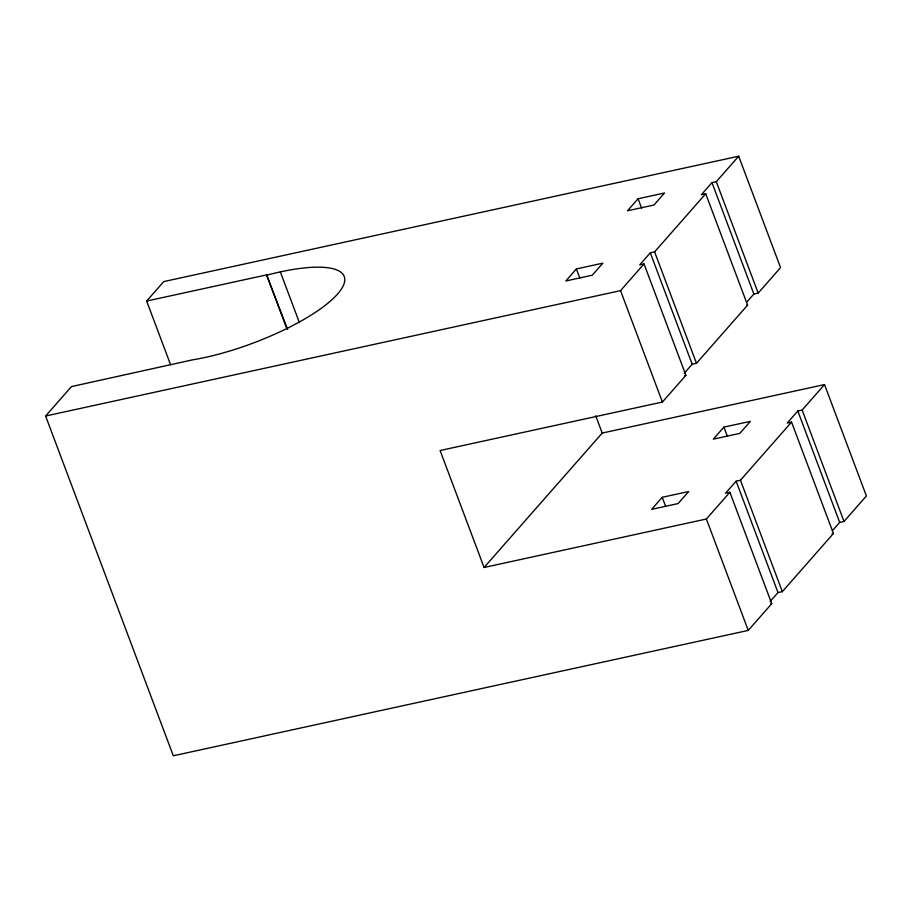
<?xml version="1.0" encoding="UTF-8"?>
<svg xmlns="http://www.w3.org/2000/svg" width="912" height="912" viewBox="0 0 912 912"><rect width="100%" height="100%" fill="white"/><g stroke="black" fill="none" stroke-linecap="round" stroke-linejoin="round"><path stroke-width="1.37" d="M770.07 601.612L778.004 592.583L782.325 591.637L833.431 533.497L791.559 422.096L740.453 480.248L736.132 481.183L725.553 493.221L729.874 492.275L771.746 603.676L748.25 630.409L173.314 755.786L45.6 416.02L71.467 386.597L192.272 359.909A108.437 30.256 -20.6 0 0 337.622 293.983A108.437 30.256 -20.6 0 0 266.726 275.207L287.622 329.414M170.59 364.754L146.65 301.051L163.75 281.591L738.686 156.214L780.558 267.615L758.168 293.094L753.859 294.029L746.586 302.305M576.395 268.937L565.816 280.976L592.276 275.196L602.855 263.158L576.395 268.937L579.884 278.217M638.081 198.748L627.502 210.786L653.961 205.018L664.54 192.979L638.081 198.748L641.569 208.039M684.239 373.247L692.174 364.219L696.483 363.272L747.589 305.132L705.717 193.732L654.611 251.872L650.302 252.818L639.722 264.856L644.032 263.91L685.904 375.311L662.408 402.044L440.108 450.517L484.078 567.481L706.378 519.008L729.874 492.275M738.686 156.214L716.296 181.693L711.987 182.639L701.408 194.678L705.717 193.732M45.6 416.02L620.536 290.643L644.032 263.91M484.078 567.481L602.228 433.063L824.528 384.579L866.4 495.98L844.01 521.459L839.69 522.405L832.417 530.67M662.226 497.302L651.647 509.341L678.118 503.561L688.697 491.534L662.226 497.302L665.669 506.445M723.911 427.124L713.332 439.151L739.803 433.382L750.382 421.344L723.911 427.124L727.354 436.267M824.528 384.579L802.138 410.058L797.818 411.004L787.238 423.043L791.559 422.096M146.65 301.051L267.091 274.786M746.506 305.36L747.589 305.132M684.559 375.607L685.904 375.311M832.075 533.794L833.431 533.497M770.663 603.915L771.746 603.676M716.296 181.693L758.168 293.094M802.138 410.058L844.01 521.459M711.987 182.639L753.859 294.029M797.818 411.004L839.69 522.405M654.611 251.872L696.483 363.272M740.453 480.248L782.325 591.637M650.302 252.818L692.174 364.219M736.132 481.183L778.004 592.583M620.536 290.643L662.408 402.044M706.378 519.008L748.25 630.409M595.73 415.781L602.228 433.063M280.337 271.901L299.364 322.529M266.726 275.207L286.676 328.297"/></g></svg>
